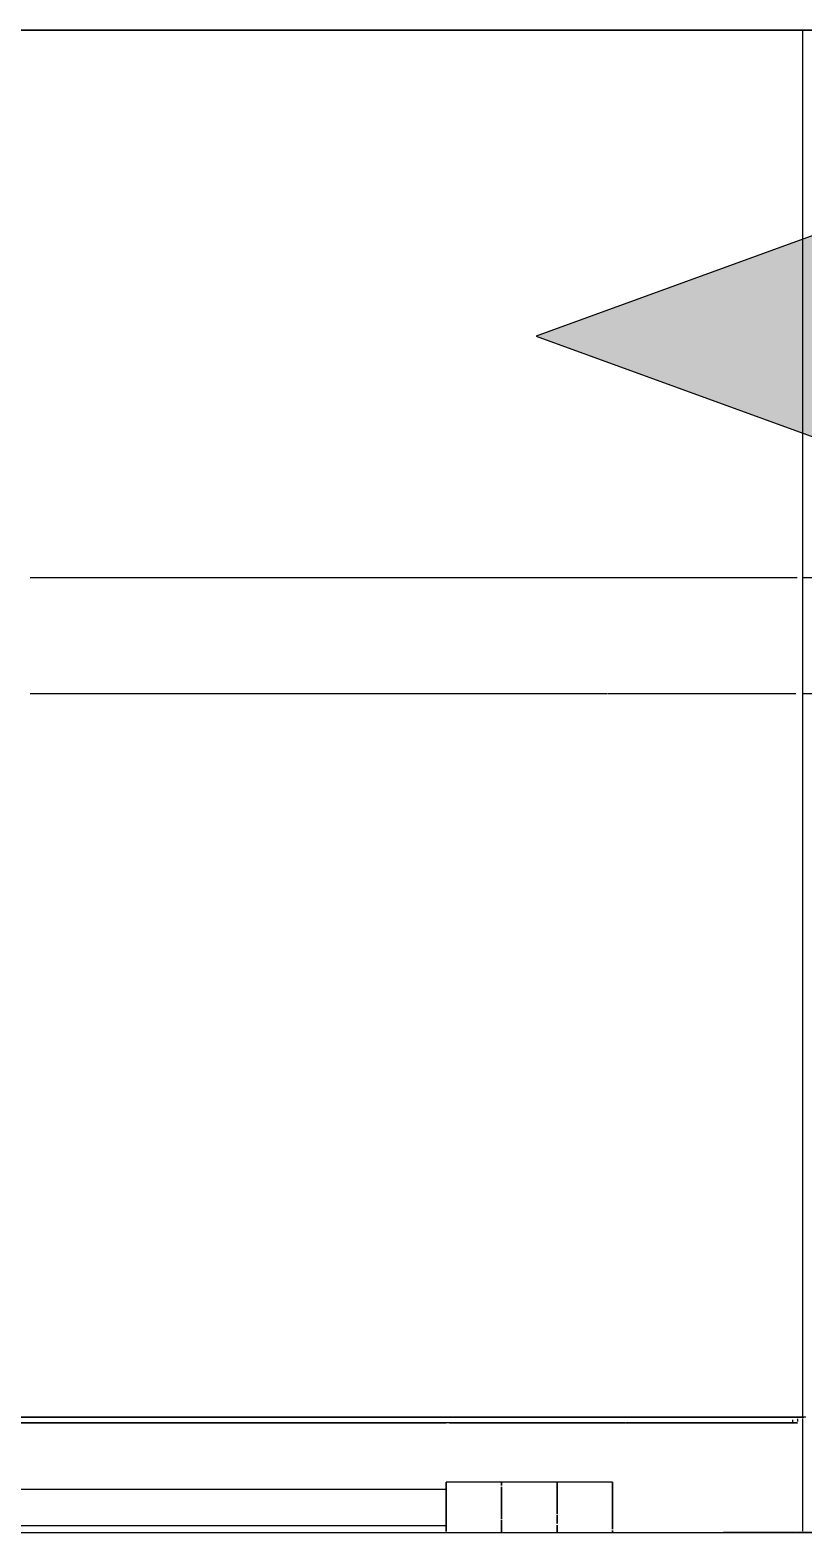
# Model space of a CAD drawing. Header units: metres. Extents: x 34 to 87, y -2.3 to 19.3.
# Drawn here: x 49.0257 to 49.1929, y 0.4055 to 0.731 of the extents above; entities that cross this region are included whole.
import ezdxf

# ---------------------------------------------------------------- set-up
doc = ezdxf.new("R2010")
doc.units = ezdxf.units.M
for name, color, linetype, lineweight in [('A-ANNO-DIMS', 7, 'Continuous', 5), ('A-ANNO-DIMS-25', 7, 'Continuous', 5), ('P-PIPE', 7, 'Continuous', 5), ('P-PIPE-IDEN', 7, 'Continuous', 5), ('P-SANR-FIXT', 7, 'Continuous', 5)]:
    doc.layers.add(name, color=color, linetype=linetype, lineweight=lineweight)
doc.styles.add('Arial_1', font='arial.ttf', dxfattribs={"height": 0.075})
doc.dimstyles.new('Diagonal_-_2_mm_Arial_-_PRETO', dxfattribs={"dimscale": 0.3048, "dimtxt": 0.076519, "dimasz": 0.246063, "dimexe": 0.19685, "dimexo": 0.123031, "dimgap": 0.04101, "dimtad": 1, "dimrnd": 0.01, "dimzin": 0, "dimdsep": 46, "dimtxsty": 'Arial_1', "dimblk1": 'OBLIQUE', "dimblk2": 'OBLIQUE', "dimsah": 1, "dimcen": 0.09, "dimdle": 0.19685, "dimazin": 0, "dimtfac": 1, "dimtdec": 4, "dimtix": 1, "dimtmove": 0, "dimatfit": 3, "dimfxl": 1, "dimtvp": 1, "dimtolj": 1, "dimtzin": 0, "dimarcsym": 2})

# ---------------------------------------------------------------- blocks, each defined once
blk = doc.blocks.new('UT_Bacia com caixa acoplada - UT_Bacia com caixa acoplada-3705348-AA')
at = {"layer": 'P-SANR-FIXT'}
for p, q in [((-1.49999, 0.731), (-1.53557, 0.731)), ((-1.53557, 0.731), (-1.49999, 0.731)), ((-1.46442, 0.731), (-1.49999, 0.731)), ((-1.49999, 0.731), (-1.46442, 0.731)), ((-1.42897, 0.731), (-1.46442, 0.731)), ((-1.46442, 0.731), (-1.42897, 0.731)), ((-1.39379, 0.731), (-1.42897, 0.731)), ((-1.42897, 0.731), (-1.39379, 0.731)), ((-1.35898, 0.731), (-1.39378, 0.731)), ((-1.39378, 0.731), (-1.35898, 0.731)), ((-1.32469, 0.731), (-1.35897, 0.731)), ((-1.35897, 0.731), (-1.32468, 0.731))]:
    blk.add_line(p, q, dxfattribs=at)
at = {"layer": 'P-SANR-FIXT', "color": 254, "true_color": 0xdfdfdf}
for p, q in [((-1.46441, 0.731), (-1.49999, 0.731)), ((-1.46441, 0.731), (-1.49999, 0.731)), ((-1.42893, 0.731), (-1.46441, 0.731)), ((-1.42893, 0.731), (-1.46441, 0.731)), ((-1.39371, 0.731), (-1.42893, 0.731)), ((-1.39371, 0.731), (-1.42893, 0.731)), ((-1.35888, 0.731), (-1.3937, 0.731)), ((-1.35888, 0.731), (-1.3937, 0.731)), ((-1.33434, 0.731), (-1.35888, 0.731)), ((-1.33434, 0.731), (-1.35888, 0.731)), ((-1.33383, 0.731), (-1.33434, 0.731)), ((-1.33307, 0.731), (-1.33383, 0.731)), ((-1.33279, 0.731), (-1.33307, 0.731)), ((-1.34999, 0.431), (-1.34923, 0.431)), ((-1.34621, 0.431), (-1.34547, 0.431)), ((-1.34547, 0.431), (-1.34474, 0.431)), ((-1.34474, 0.431), (-1.34401, 0.431)), ((-1.33534, 0.431), (-1.33486, 0.431)), ((-1.33279, 0.42977), (-1.33279, 0.43066)), ((-1.33279, 0.40716), (-1.33279, 0.42968)), ((-1.33279, 0.40629), (-1.33279, 0.4071)), ((-1.49997, 0.406), (-1.40996, 0.406)), ((-1.49997, 0.406), (-1.40996, 0.406)), ((-1.37398, 0.406), (-1.33434, 0.406)), ((-1.37398, 0.406), (-1.33434, 0.406)), ((-1.33416, 0.406), (-1.33383, 0.406)), ((-1.33383, 0.406), (-1.33307, 0.406)), ((-1.33307, 0.406), (-1.33279, 0.406))]:
    blk.add_line(p, q, dxfattribs=at)
at = {"layer": 'P-SANR-FIXT', "color": 7, "true_color": 0xfdfdfd}
for p, q in [((-1.47979, 0.731), (-1.4998, 0.731)), ((-1.4998, 0.731), (-1.47979, 0.731))]:
    blk.add_line(p, q, dxfattribs=at)
at = {"layer": 'P-SANR-FIXT', "color": 7, "true_color": 0xf3f3f3}
for p, q in [((-1.48565, 0.731), (-1.4998, 0.731)), ((-1.49462, 0.731), (-1.49979, 0.731)), ((-1.48048, 0.731), (-1.49462, 0.731)), ((-1.47979, 0.731), (-1.48565, 0.731)), ((-1.47979, 0.731), (-1.48048, 0.731)), ((-1.46442, 0.731), (-1.47979, 0.731)), ((-1.46442, 0.731), (-1.47979, 0.731)), ((-1.42897, 0.731), (-1.46442, 0.731)), ((-1.42897, 0.731), (-1.46442, 0.731)), ((-1.39379, 0.731), (-1.42897, 0.731)), ((-1.39379, 0.731), (-1.42897, 0.731)), ((-1.35898, 0.731), (-1.39378, 0.731)), ((-1.35898, 0.731), (-1.39378, 0.731)), ((-1.335, 0.731), (-1.35897, 0.731)), ((-1.335, 0.731), (-1.35897, 0.731)), ((-1.33344, 0.731), (-1.335, 0.731)), ((-1.33336, 0.731), (-1.33434, 0.731)), ((-1.33292, 0.731), (-1.33337, 0.731)), ((-1.33279, 0.731), (-1.33279, 0.731)), ((-1.33279, 0.731), (-1.33279, 0.731)), ((-1.49997, 0.406), (-1.40999, 0.406)), ((-1.49997, 0.406), (-1.40999, 0.406)), ((-1.40996, 0.406), (-1.37398, 0.406)), ((-1.40996, 0.406), (-1.37398, 0.406)), ((-1.37399, 0.406), (-1.335, 0.406)), ((-1.37399, 0.406), (-1.335, 0.406)), ((-1.335, 0.406), (-1.33428, 0.406)), ((-1.33336, 0.406), (-1.33414, 0.406)), ((-1.3341, 0.406), (-1.33344, 0.406)), ((-1.33337, 0.406), (-1.33292, 0.406)), ((-1.33279, 0.406), (-1.33279, 0.406)), ((-1.33279, 0.406), (-1.33279, 0.406))]:
    blk.add_line(p, q, dxfattribs=at)
at = {"layer": 'P-SANR-FIXT', "color": 7, "true_color": 0xfafafa}
for p, q in [((-1.47979, 0.731), (-1.4998, 0.731)), ((-1.47979, 0.731), (-1.4998, 0.731)), ((-1.46442, 0.731), (-1.47979, 0.731)), ((-1.47979, 0.731), (-1.46442, 0.731)), ((-1.42897, 0.731), (-1.46442, 0.731)), ((-1.46442, 0.731), (-1.42897, 0.731)), ((-1.39379, 0.731), (-1.42897, 0.731)), ((-1.42897, 0.731), (-1.39379, 0.731)), ((-1.35898, 0.731), (-1.39378, 0.731)), ((-1.39378, 0.731), (-1.35898, 0.731)), ((-1.335, 0.731), (-1.35897, 0.731)), ((-1.35897, 0.731), (-1.335, 0.731)), ((-1.33342, 0.731), (-1.335, 0.731)), ((-1.33443, 0.731), (-1.335, 0.731)), ((-1.335, 0.731), (-1.33342, 0.731)), ((-1.3339, 0.731), (-1.33434, 0.731)), ((-1.33344, 0.731), (-1.33383, 0.731)), ((-1.33279, 0.731), (-1.33339, 0.731)), ((-1.33305, 0.731), (-1.33338, 0.731)), ((-1.33338, 0.731), (-1.33305, 0.731)), ((-1.40999, 0.406), (-1.37399, 0.406)), ((-1.40999, 0.406), (-1.37399, 0.406)), ((-1.335, 0.406), (-1.33443, 0.406)), ((-1.33387, 0.406), (-1.33417, 0.406)), ((-1.33383, 0.406), (-1.33344, 0.406)), ((-1.33344, 0.406), (-1.33383, 0.406)), ((-1.33307, 0.406), (-1.3334, 0.406)), ((-1.33339, 0.406), (-1.33309, 0.406)), ((-1.33309, 0.406), (-1.33279, 0.406))]:
    blk.add_line(p, q, dxfattribs=at)
at = {"layer": 'P-SANR-FIXT', "color": 253, "true_color": 0xa6a6a6}
for p, q in [((-1.33279, 0.431), (-1.33279, 0.731)), ((-1.40925, 0.42977), (-1.59073, 0.42977)), ((-1.58999, 0.42977), (-1.40999, 0.42977)), ((-1.49999, 0.431), (-1.52203, 0.431)), ((-1.52203, 0.431), (-1.49999, 0.431)), ((-1.47698, 0.431), (-1.49997, 0.431)), ((-1.49997, 0.431), (-1.47679, 0.431)), ((-1.45418, 0.431), (-1.47698, 0.431)), ((-1.47679, 0.431), (-1.4538, 0.431)), ((-1.43178, 0.431), (-1.45418, 0.431)), ((-1.4538, 0.431), (-1.43122, 0.431)), ((-1.40999, 0.431), (-1.43178, 0.431)), ((-1.43122, 0.431), (-1.40925, 0.431)), ((-1.40999, 0.431), (-1.39085, 0.431)), ((-1.37128, 0.42977), (-1.40999, 0.42977)), ((-1.35238, 0.431), (-1.40925, 0.431)), ((-1.40925, 0.42977), (-1.39057, 0.42977)), ((-1.39085, 0.431), (-1.37105, 0.431)), ((-1.39057, 0.42977), (-1.37128, 0.42977)), ((-1.37125, 0.42977), (-1.35964, 0.42977)), ((-1.37105, 0.431), (-1.35172, 0.431)), ((-1.35963, 0.42977), (-1.37105, 0.42977)), ((-1.35961, 0.42977), (-1.33504, 0.42977)), ((-1.33395, 0.42977), (-1.3596, 0.42977)), ((-1.33504, 0.431), (-1.35238, 0.431)), ((-1.35172, 0.431), (-1.33395, 0.431)), ((-1.33395, 0.431), (-1.33504, 0.431)), ((-1.33504, 0.43038), (-1.33504, 0.42977)), ((-1.33504, 0.42977), (-1.33395, 0.42977)), ((-1.33395, 0.43064), (-1.33395, 0.43002)), ((-1.39799, 0.41688), (-1.40999, 0.41688)), ((-1.38599, 0.41688), (-1.39799, 0.41688)), ((-1.37399, 0.41688), (-1.38599, 0.41688)), ((-1.40999, 0.41535), (-1.58321, 0.41535)), ((-1.58999, 0.40753), (-1.40999, 0.40753)), ((-1.41952, 0.406), (-1.40999, 0.406)), ((-1.40999, 0.406), (-1.39799, 0.406)), ((-1.39799, 0.406), (-1.38599, 0.406)), ((-1.38599, 0.406), (-1.37399, 0.406)), ((-1.37393, 0.406), (-1.35141, 0.406)), ((-1.34976, 0.406), (-1.34999, 0.406)), ((-1.34889, 0.406), (-1.34976, 0.406)), ((-1.33371, 0.406), (-1.33417, 0.406)), ((-1.33315, 0.406), (-1.33371, 0.406))]:
    blk.add_line(p, q, dxfattribs=at)
at = {"layer": 'P-SANR-FIXT', "flags": 128}
for points in [[(-1.33218, 0.431), (-1.33312, 0.431), (-1.33434, 0.431), (-1.33581, 0.431), (-1.33755, 0.431), (-1.33955, 0.431), (-1.3418, 0.431), (-1.34431, 0.431), (-1.34706, 0.431), (-1.35007, 0.431), (-1.35331, 0.431), (-1.35678, 0.431), (-1.36049, 0.431), (-1.36441, 0.431), (-1.36856, 0.431), (-1.37291, 0.431), (-1.37747, 0.431), (-1.38223, 0.431), (-1.38717, 0.431), (-1.39229, 0.431), (-1.39759, 0.431), (-1.40305, 0.431), (-1.40866, 0.431), (-1.41442, 0.431), (-1.42032, 0.431), (-1.42634, 0.431), (-1.43249, 0.431), (-1.43874, 0.431), (-1.44508, 0.431), (-1.45152, 0.431), (-1.45803, 0.431), (-1.46461, 0.431), (-1.47125, 0.431), (-1.47794, 0.431), (-1.48465, 0.431), (-1.4914, 0.431), (-1.49815, 0.431), (-1.50491, 0.431)], [(-1.50182, 0.406), (-1.49496, 0.406), (-1.4881, 0.406), (-1.48126, 0.406), (-1.47445, 0.406), (-1.46769, 0.406), (-1.46097, 0.406), (-1.45432, 0.406), (-1.44774, 0.406), (-1.44124, 0.406), (-1.43484, 0.406), (-1.42854, 0.406), (-1.42235, 0.406), (-1.41629, 0.406), (-1.41037, 0.406), (-1.40458, 0.406), (-1.39895, 0.406), (-1.39348, 0.406), (-1.38818, 0.406), (-1.38306, 0.406), (-1.37813, 0.406), (-1.37339, 0.406), (-1.36886, 0.406), (-1.36453, 0.406), (-1.36042, 0.406), (-1.35654, 0.406), (-1.35288, 0.406), (-1.34946, 0.406), (-1.34628, 0.406), (-1.34335, 0.406), (-1.34066, 0.406), (-1.33824, 0.406), (-1.33607, 0.406), (-1.33416, 0.406), (-1.33252, 0.406)]]:
    blk.add_lwpolyline(points, dxfattribs=at)
at = {"layer": 'P-SANR-FIXT', "color": 254, "true_color": 0xdfdfdf, "flags": 128}
for points in [[(-1.34923, 0.431), (-1.34847, 0.431), (-1.34772, 0.431)], [(-1.34772, 0.431), (-1.34696, 0.431), (-1.34621, 0.431)], [(-1.34383, 0.431), (-1.34329, 0.431), (-1.34259, 0.431)], [(-1.34259, 0.431), (-1.34189, 0.431), (-1.34121, 0.431), (-1.34054, 0.431)], [(-1.34054, 0.431), (-1.33989, 0.431), (-1.33926, 0.431), (-1.33864, 0.431), (-1.33804, 0.431), (-1.33745, 0.431), (-1.33689, 0.431)], [(-1.33672, 0.431), (-1.33635, 0.431), (-1.33583, 0.431), (-1.33534, 0.431)], [(-1.33486, 0.431), (-1.33442, 0.431), (-1.33399, 0.431)], [(-1.40999, 0.406), (-1.39664, 0.406), (-1.37399, 0.406)], [(-1.32861, 0.406), (-1.32947, 0.406), (-1.33034, 0.406), (-1.33121, 0.406), (-1.33209, 0.406), (-1.33279, 0.406)]]:
    blk.add_lwpolyline(points, dxfattribs=at)
at = {"layer": 'P-SANR-FIXT', "color": 253, "true_color": 0xa6a6a6, "flags": 128}
for points in [[(-1.33395, 0.431), (-1.33359, 0.431), (-1.33322, 0.431), (-1.33288, 0.431), (-1.33256, 0.431)], [(-1.52226, 0.406), (-1.51197, 0.406), (-1.48879, 0.406), (-1.46564, 0.406), (-1.44253, 0.406), (-1.41952, 0.406)], [(-1.35131, 0.406), (-1.32914, 0.406), (-1.32839, 0.406)], [(-1.34717, 0.406), (-1.34803, 0.406), (-1.34889, 0.406)], [(-1.34546, 0.406), (-1.34631, 0.406), (-1.34717, 0.406)], [(-1.34138, 0.406), (-1.34214, 0.406), (-1.34296, 0.406), (-1.34378, 0.406), (-1.34462, 0.406), (-1.34546, 0.406)], [(-1.33903, 0.406), (-1.33978, 0.406), (-1.34056, 0.406), (-1.34134, 0.406)], [(-1.33429, 0.406), (-1.3349, 0.406), (-1.33554, 0.406), (-1.33619, 0.406), (-1.33687, 0.406), (-1.33757, 0.406), (-1.33829, 0.406), (-1.33903, 0.406)], [(-1.33212, 0.406), (-1.33262, 0.406), (-1.33315, 0.406)]]:
    blk.add_lwpolyline(points, dxfattribs=at)
at = {"layer": 'P-SANR-FIXT', "color": 7, "true_color": 0xfafafa, "flags": 128}
blk.add_lwpolyline([(-1.33434, 0.406), (-1.33476, 0.406), (-1.335, 0.406)], dxfattribs=at)
at = {"layer": 'P-SANR-FIXT', "color": 254, "true_color": 0xdfdfdf}
for centre, major_axis, start_param, end_param in [((-1.40999, 0.41144), (0, 0.00544), 0, 0.523599), ((-1.37399, 0.41144), (0, 0.00544), 0, 1.308997), ((-1.40999, 0.41144), (0, 0.00544), 0.523599, 0.766217), ((-1.40999, 0.41144), (0, 0.00391), 5.497787, 6.021386), ((-1.40999, 0.41144), (0, 0.00391), 4.712389, 5.483308), ((-1.40999, 0.41144), (0, 0.00391), 4.207899, 4.707951), ((-1.37399, 0.41144), (0, 0.00544), 1.308997, 1.55992), ((-1.37399, 0.41144), (0, 0.00544), 1.570796, 2.094395), ((-1.40999, 0.41144), (0, 0.00391), 3.94147, 4.18879), ((-1.40999, 0.41144), (0, 0.00391), 3.403392, 3.926991), ((-1.40999, 0.41144), (0, 0.00544), 2.375375, 2.786466), ((-1.37399, 0.41144), (0, 0.00544), 2.095754, 2.617994), ((-1.40999, 0.41144), (0, 0.00544), 2.879793, 3.141593), ((-1.37399, 0.41144), (0, 0.00544), 2.729835, 3.141593)]:
    blk.add_ellipse(centre, major_axis=major_axis, ratio=0.000048, start_param=start_param, end_param=end_param, dxfattribs=at)
at = {"layer": 'P-SANR-FIXT', "color": 253, "true_color": 0xa6a6a6}
for centre, start_param, end_param in [((-1.40999, 0.41144), 4.712389, 6.283185), ((-1.39799, 0.41144), 5.759587, 6.283185), ((-1.39799, 0.41144), 5.759587, 6.283185), ((-1.38599, 0.41144), 4.712389, 6.283185), ((-1.38599, 0.41144), 4.712389, 6.283185), ((-1.37399, 0.41144), 4.723233, 6.283185), ((-1.39799, 0.41144), 4.712389, 5.683213), ((-1.39799, 0.41144), 5.497787, 5.683213), ((-1.39799, 0.41144), 4.974188, 5.497787), ((-1.40999, 0.41144), 4.18879, 4.709195), ((-1.39799, 0.41144), 4.712389, 4.974188), ((-1.39799, 0.41144), 4.222537, 4.712389), ((-1.39799, 0.41144), 4.45059, 4.712389), ((-1.38599, 0.41144), 4.45059, 4.712389), ((-1.38599, 0.41144), 4.45059, 4.712389), ((-1.37399, 0.41144), 4.18879, 4.712389), ((-1.40999, 0.41144), 3.496728, 4.186533), ((-1.39799, 0.41144), 4.222537, 4.45059), ((-1.39799, 0.41144), 3.433191, 4.18879), ((-1.39799, 0.41144), 3.665191, 4.18879), ((-1.38599, 0.41144), 4.025019, 4.412929), ((-1.38599, 0.41144), 4.025019, 4.412929), ((-1.38599, 0.41144), 3.141593, 3.926991), ((-1.38599, 0.41144), 3.141593, 3.926991), ((-1.37399, 0.41144), 3.665191, 4.18744), ((-1.40999, 0.41144), 3.141593, 3.403392), ((-1.39799, 0.41144), 3.433191, 3.665191), ((-1.39799, 0.41144), 3.141593, 3.403392), ((-1.39799, 0.41144), 3.141593, 3.403392), ((-1.37399, 0.41144), 3.141593, 3.553361)]:
    blk.add_ellipse(centre, major_axis=(0, 0.00544), ratio=0.000048, start_param=start_param, end_param=end_param, dxfattribs=at)
at = {"layer": 'P-SANR-FIXT', "color": 7, "true_color": 0xf3f3f3}
for centre, major_axis, start_param, end_param in [((-1.39799, 0.41144), (0, 0.00544), 0, 0.523599), ((-1.39799, 0.41144), (0, 0.00544), 0, 0.523599), ((-1.38599, 0.41144), (0, 0.00544), 0, 1.570796), ((-1.38599, 0.41144), (0, 0.00544), 0, 0.523599), ((-1.40999, 0.41144), (0, 0.00544), 0.801639, 1.03679), ((-1.40999, 0.41144), (0, 0.00391), 0.261799, 0.523599), ((-1.40999, 0.41144), (0, 0.00391), 0.523599, 0.785398), ((-1.40999, 0.41144), (0, 0.00544), 1.047198, 1.570796), ((-1.40999, 0.41144), (0, 0.00391), 0.799878, 1.570796), ((-1.39799, 0.41144), (0, 0.00544), 0.599908, 0.785398), ((-1.39799, 0.41144), (0, 0.00544), 0.599908, 0.785398), ((-1.39799, 0.41144), (0, 0.00544), 0.785398, 1.570796), ((-1.39799, 0.41144), (0, 0.00544), 0.785398, 1.570796), ((-1.38599, 0.41144), (0, 0.00544), 0.523599, 1.047198), ((-1.38599, 0.41144), (0, 0.00544), 1.047198, 1.570796), ((-1.40999, 0.41144), (0, 0.00544), 1.573964, 1.928011), ((-1.40999, 0.41144), (0, 0.00391), 1.575209, 2.075283), ((-1.39799, 0.41144), (0, 0.00544), 1.570796, 2.060639), ((-1.39799, 0.41144), (0, 0.00544), 1.570796, 2.060639), ((-1.38599, 0.41144), (0, 0.00544), 1.570796, 1.832596), ((-1.38599, 0.41144), (0, 0.00544), 1.570796, 1.832596), ((-1.40999, 0.41144), (0, 0.00391), 2.094395, 2.341715), ((-1.40999, 0.41144), (0, 0.00544), 1.941748, 2.094395), ((-1.40999, 0.41144), (0, 0.00391), 2.356194, 2.879793), ((-1.40999, 0.41144), (0, 0.00544), 2.104802, 2.339954), ((-1.39799, 0.41144), (0, 0.00544), 2.094395, 2.849987), ((-1.39799, 0.41144), (0, 0.00544), 2.094395, 2.356194), ((-1.39799, 0.41144), (0, 0.00544), 2.356194, 2.849987), ((-1.38599, 0.41144), (0, 0.00544), 1.87026, 2.258238), ((-1.38599, 0.41144), (0, 0.00544), 1.87026, 2.094395), ((-1.38599, 0.41144), (0, 0.00544), 2.094395, 2.258238), ((-1.38599, 0.41144), (0, 0.00544), 2.356194, 3.141593), ((-1.38599, 0.41144), (0, 0.00544), 2.356194, 3.141593), ((-1.39799, 0.41144), (0, 0.00544), 2.879793, 3.141593), ((-1.39799, 0.41144), (0, 0.00544), 2.879793, 3.141593)]:
    blk.add_ellipse(centre, major_axis=major_axis, ratio=0.000048, start_param=start_param, end_param=end_param, dxfattribs=at)
at = {"layer": 'P-SANR-FIXT', "color": 7, "true_color": 0xfdfdfd}
for start_param, end_param in [(0, 0.261799), (2.879793, 3.141593)]:
    blk.add_ellipse((-1.40999, 0.41144), major_axis=(0, 0.00391), ratio=0.000048, start_param=start_param, end_param=end_param, dxfattribs=at)
at = {"layer": 'P-SANR-FIXT', "color": 7, "true_color": 0xfafafa}
for start_param, end_param in [(6.021386, 6.283185), (3.141593, 3.403392)]:
    blk.add_ellipse((-1.40999, 0.41144), major_axis=(0, 0.00391), ratio=0.000048, start_param=start_param, end_param=end_param, dxfattribs=at)
blk = doc.blocks.new('DIMBLOCK7-AA')
at = {"layer": 'A-ANNO-DIMS-25'}
for p, q in [((47.98985, -0.06), (47.98985, 0.66)), ((47.98985, 0.6), (47.92985, 0.6)), ((47.98985, 0.6), (48.35353, 0.6)), ((47.98985, 0), (47.92985, 0)), ((47.98985, 0), (49.79499, 0))]:
    blk.add_line(p, q, dxfattribs=at)
at = {"layer": 'A-ANNO-DIMS-25', "lineweight": 20}
for p, q in [((47.98985, 0.6), (47.95235, 0.6375)), ((47.98985, 0.6), (48.02735, 0.5625)), ((47.98985, 0), (47.95235, 0.0375)), ((47.98985, 0), (48.02735, -0.0375))]:
    blk.add_line(p, q, dxfattribs=at)
at = {"layer": 'A-ANNO-DIMS-25', "color": 0, "insert": (47.87998, 0.19876), "char_height": 0.075, "width": 0.2429787, "attachment_point": 1, "rotation": 90, "line_spacing_factor": 0.941778, "style": 'Arial_1'}
blk.add_mtext('0,60', dxfattribs=at)
blk = doc.blocks.new('_Oblique')
at = {"color": 0, "linetype": 'ByBlock', "lineweight": -2}
blk.add_line((-0.5, -0.5), (0.5, 0.5), dxfattribs=at)
blk = doc.blocks.new('Anotacao_Tuboseta - Fluxo 2-2612755-AA')
at = {"layer": 'P-PIPE-IDEN'}
blk.add_hatch(color=256, dxfattribs=at).paths.add_polyline_path([(-0.44606, 1.87698), (-0.47311, 1.80266), (-0.50016, 1.87698)])
for p, q in [((-0.44606, 1.87698), (-0.50016, 1.87698)), ((-0.50016, 1.87698), (-0.47311, 1.80266)), ((-0.47311, 1.80266), (-0.44606, 1.87698))]:
    blk.add_line(p, q, dxfattribs=at)

msp = doc.modelspace()

# ---------------------------------------------------------------- linework, layer by layer
at = {"layer": 'P-PIPE', "color": 7, "true_color": 0xf3f3f3}
for p, q in [((49.19171, 0.6125), (49.02573, 0.6125)), ((49.02573, 0.5875), (49.15069, 0.5875)), ((49.1508, 0.5875), (49.19138, 0.5875))]:
    msp.add_line(p, q, dxfattribs=at)
at = {"layer": 'P-PIPE'}
msp.add_line((49.80983, 0.6125), (49.19293, 0.6125), dxfattribs=at)
at = {"layer": 'P-PIPE', "color": 253, "true_color": 0xa6a6a6}
msp.add_line((49.19293, 0.5875), (49.22298, 0.5875), dxfattribs=at)

# ---------------------------------------------------------------- block references
at = {"layer": 'P-PIPE-IDEN', "rotation": 270}
msp.add_blockref('Anotacao_Tuboseta - Fluxo 2-2612755-AA', (47.33254, 0.19169), dxfattribs=at)
at = {"layer": 'P-SANR-FIXT'}
msp.add_blockref('UT_Bacia com caixa acoplada - UT_Bacia com caixa acoplada-3705348-AA', (50.52573, 0), dxfattribs=at)

# ---------------------------------------------------------------- dimensions: what is measured, and where the dimension line sits
at = {"layer": 'A-ANNO-DIMS'}
dim = msp.add_linear_dim(base=(47.98985, 0.6), p1=(49.83249, 0), p2=(48.39103, 0.6), angle=90, dimstyle='Diagonal_-_2_mm_Arial_-_PRETO', override={"dimpost": '<>', "dimfxl": 1.56135}, dxfattribs=at)
dim.commit()
dim.dimension.update_dxf_attribs({"geometry": 'DIMBLOCK7-AA', "text_midpoint": (47.93906, 0.3)})

doc.saveas('drawing.dxf')
